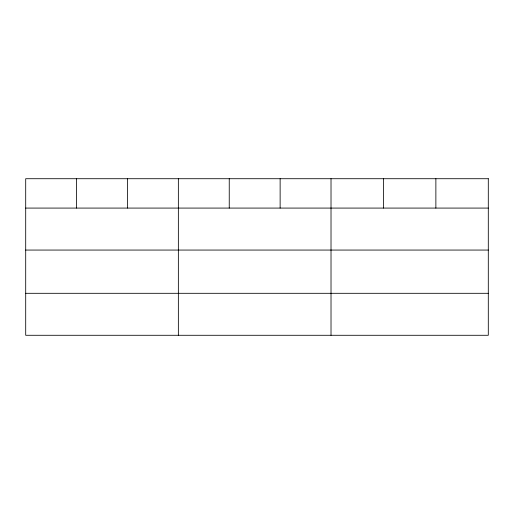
<?xml version="1.0" encoding="UTF-8"?>
<svg xmlns="http://www.w3.org/2000/svg" width="514" height="514" viewBox="0 0 514 514"><rect width="100%" height="100%" fill="white"/><g stroke="black" fill="none" stroke-linecap="round" stroke-linejoin="round"><path stroke-width="0.77" d="M25.7 208.08L488.3 208.08M25.7 250.061L488.3 250.061M25.7 293.308L488.3 293.308M435.872 178.718L435.872 208.08M383.444 178.718L383.444 208.08M331.016 178.718L331.016 335.282M280.13 178.718L280.13 208.08M229.244 178.718L229.244 208.08M178.358 178.718L178.358 335.282M127.472 178.718L127.472 208.08M76.586 178.718L76.586 208.08M488.3 178.718L25.7 178.718L25.7 335.282L488.3 335.282L488.3 178.718"/></g></svg>
